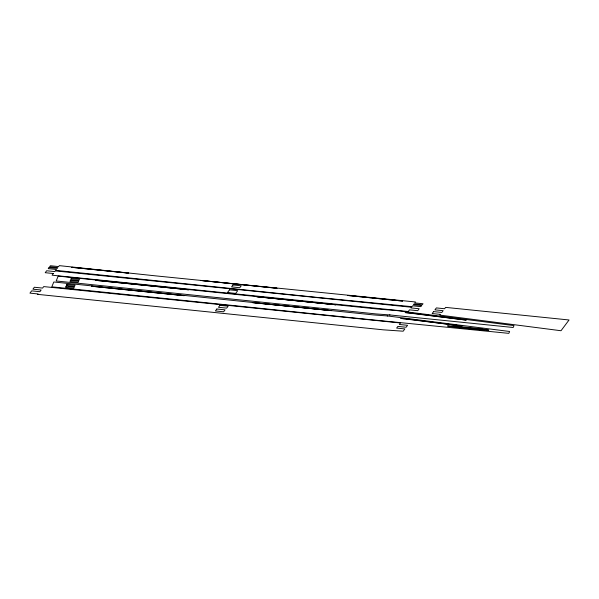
<?xml version="1.0" encoding="UTF-8"?>
<svg xmlns="http://www.w3.org/2000/svg" width="599" height="599" viewBox="0 0 599 599"><rect width="100%" height="100%" fill="white"/><g stroke="black" fill="none" stroke-linecap="round" stroke-linejoin="round"><path stroke-width="0.9" d="M37.887 294.386L38.186 293.974L29.95 293.136L31.65 290.859L39.886 291.706L41.144 290.021L32.908 289.182L34.36 287.243L42.596 288.082L43.712 286.592L400.454 322.981L399.338 324.471L407.575 325.309L406.122 327.249L397.886 326.41L396.635 328.087L404.872 328.926L403.164 331.202L383.323 329.832L37.767 294.371M53.356 273.526L52.106 275.196L408.263 311.525L409.506 309.855L417.728 310.694L419.18 308.755L410.951 307.908L411.461 307.235L55.318 270.905L54.809 271.587L46.662 270.755L45.217 272.695L53.431 273.533M466.614 327.735L474.468 328.993L483.782 329.48L452.447 326.425L468.291 327.87M389.927 314.939L376.097 313.936L56.179 280.976L58.185 276.117L378.134 309.077L396.448 310.544L514.002 325.616L513.223 327.496L389.59 314.909M387.575 315.95L373.746 314.947L53.805 281.979L51.799 286.839L371.717 319.799L508.843 333.358L509.614 331.487L387.246 315.92M66.826 284.323L66.414 285.438L74.59 286.27L75.047 285.154L66.826 284.323M71.214 278.453L70.794 279.568L78.971 280.407L79.435 279.291L71.214 278.453M66.062 286.195L65.598 287.318L73.812 288.149L74.276 287.033L66.062 286.195M70.442 280.332L69.986 281.448L78.199 282.286L78.656 281.171L70.442 280.332M91.52 286.225L184.14 295.651L91.52 286.225M95.907 280.354L188.528 289.781L95.907 280.354M252.366 302.592L331.314 310.634L252.366 302.592M256.746 296.73L335.702 304.764L256.746 296.73M49.043 267.566L48.234 268.644L56.456 269.483L55.804 270.359L315.973 297.291L411.97 306.681L412.629 305.804L420.85 306.643L421.651 305.565L413.43 304.726L414.006 303.963L422.228 304.801L423.014 303.753L414.793 302.914L415.496 301.971L155.261 275.825L59.323 265.642L58.62 266.585L50.398 265.746L49.62 266.795L57.833 267.633L57.264 268.404L49.043 267.566M71.887 267.326L128.441 273.099L71.887 267.326M200.44 280.437L276.88 288.239L200.44 280.437M229.499 289.834L227.455 292.574L235.669 293.413L237.721 290.672L229.499 289.834M233.011 284.952L231.566 286.891L239.78 287.73L241.232 285.79L233.011 284.952M347.734 295.464L402.528 301.05L347.734 295.464M433.616 311.607L432.164 313.547L440.385 314.385L439.838 315.111L561.008 330.738L569.05 319.978L445.611 307.384L444.6 308.747L436.379 307.908L434.926 309.848L443.148 310.686L441.837 312.446L433.616 311.607M473.906 328.581L478.608 329.061L473.906 328.581M216.86 309.009L215.4 310.948L223.622 311.787L225.082 309.848L216.86 309.009M219.915 305.34L218.463 307.28L226.677 308.118L228.137 306.179L219.915 305.34M411.011 313.015L405.141 312.566L466.254 320.113L411.011 313.015M406.631 318.878L400.761 318.436L461.874 325.976L406.631 318.878M457.411 327.421A20.845 0.547 5.8 0 0 488.844 330.154A20.845 0.547 5.8 0 0 458.07 326.537A20.845 0.547 5.8 0 0 457.411 327.421"/></g></svg>
